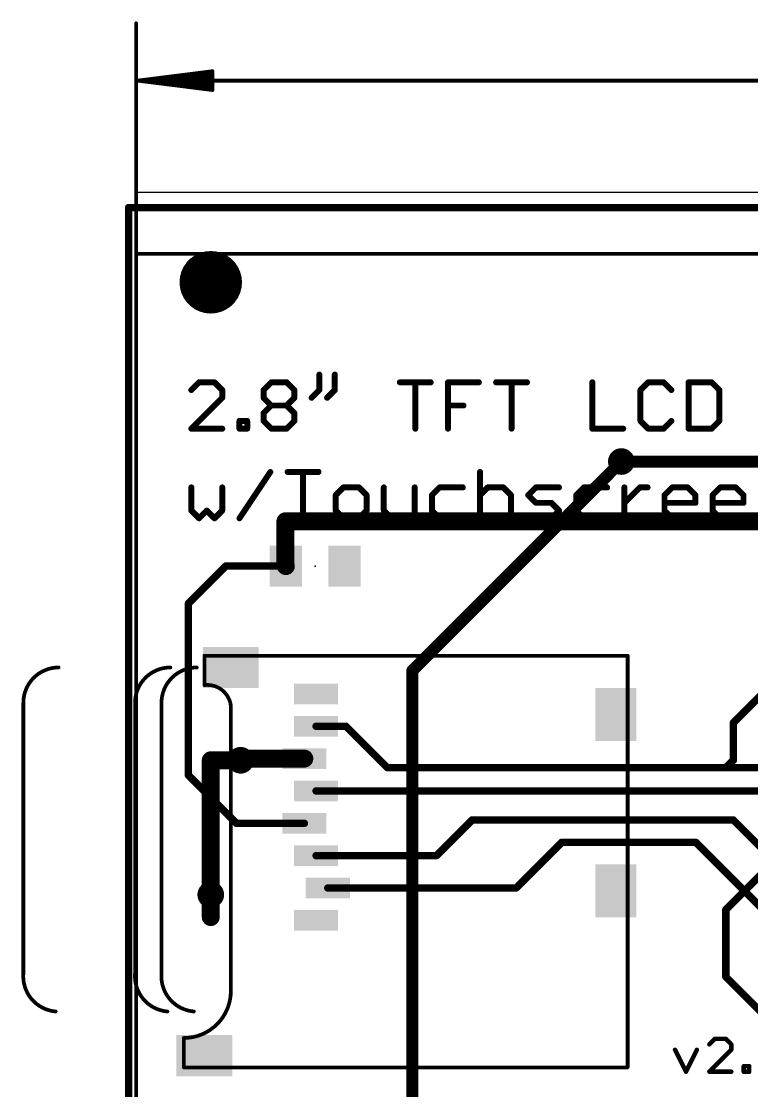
# Model space of a CAD drawing. Extents: x -3.9 to 70.5, y 0 to 60.5.
# Drawn here: x -3.9 to 20.94, y 23.82 to 60.18 of the extents above; entities that cross this region are included whole.
import ezdxf

# ---------------------------------------------------------------- set-up
doc = ezdxf.new("R2010")
doc.units = 0
for name, color, linetype in [('1', 12, 'CONTINUOUS'), ('16', 132, 'CONTINUOUS'), ('18', 110, 'CONTINUOUS'), ('20', 53, 'CONTINUOUS'), ('21', 40, 'CONTINUOUS'), ('22', 6, 'CONTINUOUS'), ('23', 53, 'CONTINUOUS'), ('24', 53, 'CONTINUOUS'), ('41', 12, 'CONTINUOUS'), ('47', 253, 'CONTINUOUS')]:
    doc.layers.add(name, color=color, linetype=linetype)

# ---------------------------------------------------------------- blocks, each defined once
blk = doc.blocks.new('RECT')
blk.add_solid([(-0.5, -0.5), (0.5, -0.5), (-0.5, 0.5), (0.5, 0.5)])
blk = doc.blocks.new('PIE')
at = {"const_width": 0.5}
blk.add_lwpolyline([(0, -0.25, 1), (0, 0.25, 1), (0, -0.25)], format="xyb", dxfattribs=at)
blk = doc.blocks.new('ROUNDV')
at = {"const_width": 0.5}
blk.add_lwpolyline([(0, -0.25, 1), (0, 0.25, 1), (0, -0.25)], format="xyb", dxfattribs=at)

msp = doc.modelspace()

# ---------------------------------------------------------------- linework, layer by layer
at = {"layer": '1'}
for points, const_width in [([(-0.254, 0.508), (-0.254, 53.848)], 0.254), ([(-0.254, 53.848), (70.358, 53.848)], 0.254), ([(16.51, 45.212), (31.512, 45.212)], 0.4064), ([(25.974, 43.18), (5.08, 43.18)], 0.6096), ([(5.08, 43.18), (5.08, 41.672)], 0.6096), ([(5.08, 41.672), (5.096, 41.656)], 0.6096), ([(1.778, 40.386), (3.048, 41.656)], 0.254), ([(3.048, 41.656), (5.096, 41.656)], 0.254), ([(1.778, 34.544), (1.778, 40.386)], 0.254), ([(23.114, 39.116), (20.32, 36.322)], 0.254), ([(20.32, 36.322), (20.32, 35.052)], 0.254), ([(7.14, 36.208), (6.124, 36.208)], 0.254), ([(8.55, 34.798), (7.14, 36.208)], 0.254), ([(5.724, 35.108), (3.556, 35.108)], 0.6096), ([(3.556, 35.108), (3.556, 35.052)], 0.6096), ([(8.55, 34.798), (20.066, 34.798)], 0.254), ([(20.32, 35.052), (20.066, 34.798)], 0.254), ([(20.066, 34.798), (26.416, 34.798)], 0.254), ([(3.414, 32.908), (1.778, 34.544)], 0.254), ([(6.124, 34.008), (24.158, 34.008)], 0.254), ([(10.218, 31.808), (11.43, 33.02)], 0.254), ([(11.43, 33.02), (20.32, 33.02)], 0.254), ([(20.32, 33.02), (23.114, 30.226)], 0.254), ([(5.724, 32.908), (3.414, 32.908)], 0.254), ([(12.928, 30.708), (14.478, 32.258)], 0.254), ([(14.478, 32.258), (19.05, 32.258)], 0.254), ([(19.05, 32.258), (22.098, 29.21)], 0.254), ([(10.218, 31.808), (6.124, 31.808)], 0.254), ([(2.54, 30.48), (2.54, 29.718)], 0.6096), ([(6.524, 30.708), (12.928, 30.708)], 0.254)]:
    msp.add_lwpolyline(points, dxfattribs=dict(at, const_width=const_width))
for points, const_width in [([(-0.1905, 53.848, 1), (-0.3175, 53.848)], 0.127), ([(-0.254, 53.9115, 1), (-0.254, 53.7845)], 0.127), ([(16.51, 45.3136, 1), (16.51, 45.1104)], 0.2032), ([(5.08, 43.3324, 1), (5.08, 43.0276)], 0.3048), ([(5.2324, 43.18, 1), (4.9276, 43.18)], 0.3048), ([(5.1878, 41.7798, 1), (4.9722, 41.5642)], 0.3048), ([(4.9276, 41.672, 1), (5.2324, 41.672)], 0.3048), ([(4.9882, 41.5482, 1), (5.2038, 41.7638)], 0.3048), ([(3.048, 41.7195, 1), (3.048, 41.5925)], 0.127), ([(3.0929, 41.6111, 1), (3.0031, 41.7009)], 0.127), ([(5.096, 41.5925, 1), (5.096, 41.7195)], 0.127), ([(1.8415, 40.386, 1), (1.7145, 40.386)], 0.127), ([(1.7331, 40.4309, 1), (1.8229, 40.3411)], 0.127), ([(20.3835, 36.322, 1), (20.2565, 36.322)], 0.127), ([(20.2751, 36.3669, 1), (20.3649, 36.2771)], 0.127), ([(6.124, 36.2715, 1), (6.124, 36.1445)], 0.127), ([(7.1849, 36.2529, 1), (7.0951, 36.1631)], 0.127), ([(7.14, 36.1445, 1), (7.14, 36.2715)], 0.127), ([(3.556, 35.2604, 1), (3.556, 34.9556)], 0.3048), ([(3.7084, 35.108, 1), (3.4036, 35.108)], 0.3048), ([(5.724, 34.9556, 1), (5.724, 35.2604)], 0.3048), ([(3.4036, 35.052, 1), (3.7084, 35.052)], 0.3048), ([(8.55, 34.8615, 1), (8.55, 34.7345)], 0.127), ([(20.066, 34.8615, 1), (20.066, 34.7345)], 0.127), ([(20.066, 34.7345, 1), (20.066, 34.8615)], 0.127), ([(20.2565, 35.052, 1), (20.3835, 35.052)], 0.127), ([(20.3649, 35.0071, 1), (20.2751, 35.0969)], 0.127), ([(1.8229, 34.5889, 1), (1.7331, 34.4991)], 0.127), ([(1.7145, 34.544, 1), (1.8415, 34.544)], 0.127), ([(8.5051, 34.7531, 1), (8.5949, 34.8429)], 0.127), ([(20.0211, 34.8429, 1), (20.1109, 34.7531)], 0.127), ([(6.124, 34.0715, 1), (6.124, 33.9445)], 0.127), ([(11.43, 33.0835, 1), (11.43, 32.9565)], 0.127), ([(11.4749, 32.9751, 1), (11.3851, 33.0649)], 0.127), ([(20.3649, 33.0649, 1), (20.2751, 32.9751)], 0.127), ([(20.32, 32.9565, 1), (20.32, 33.0835)], 0.127), ([(3.414, 32.9715, 1), (3.414, 32.8445)], 0.127), ([(3.3691, 32.8631, 1), (3.4589, 32.9529)], 0.127), ([(5.724, 32.8445, 1), (5.724, 32.9715)], 0.127), ([(14.478, 32.3215, 1), (14.478, 32.1945)], 0.127), ([(14.5229, 32.2131, 1), (14.4331, 32.3029)], 0.127), ([(19.0949, 32.3029, 1), (19.0051, 32.2131)], 0.127), ([(19.05, 32.1945, 1), (19.05, 32.3215)], 0.127), ([(6.124, 31.8715, 1), (6.124, 31.7445)], 0.127), ([(10.1731, 31.8529, 1), (10.2629, 31.7631)], 0.127), ([(10.218, 31.7445, 1), (10.218, 31.8715)], 0.127), ([(2.6924, 30.48, 1), (2.3876, 30.48)], 0.3048), ([(6.524, 30.7715, 1), (6.524, 30.6445)], 0.127), ([(12.8831, 30.7529, 1), (12.9729, 30.6631)], 0.127), ([(12.928, 30.6445, 1), (12.928, 30.7715)], 0.127), ([(2.3876, 29.718, 1), (2.6924, 29.718)], 0.3048)]:
    msp.add_lwpolyline(points, format="xyb", dxfattribs=dict(at, const_width=const_width))
at = {"layer": '16'}
for points, const_width in [([(9.398, 38.1), (16.51, 45.212)], 0.4064), ([(9.398, 7.62), (9.398, 38.1)], 0.4064), ([(3.556, 35.052), (2.54, 35.052)], 0.6096), ([(2.54, 35.052), (2.54, 30.48)], 0.6096), ([(22.606, 32.512), (20.066, 29.972)], 0.254), ([(20.066, 29.972), (20.066, 27.686)], 0.254), ([(20.066, 27.686), (23.622, 24.13)], 0.254)]:
    msp.add_lwpolyline(points, dxfattribs=dict(at, const_width=const_width))
for points, const_width in [([(16.5818, 45.1402, 1), (16.4382, 45.2838)], 0.2032), ([(9.4996, 38.1, 1), (9.2964, 38.1)], 0.2032), ([(9.3262, 38.1718, 1), (9.4698, 38.0282)], 0.2032), ([(2.54, 35.2044, 1), (2.54, 34.8996)], 0.3048), ([(2.6924, 35.052, 1), (2.3876, 35.052)], 0.3048), ([(3.556, 34.8996, 1), (3.556, 35.2044)], 0.3048), ([(2.3876, 30.48, 1), (2.6924, 30.48)], 0.3048), ([(20.1295, 29.972, 1), (20.0025, 29.972)], 0.127), ([(20.0211, 30.0169, 1), (20.1109, 29.9271)], 0.127), ([(20.1109, 27.7309, 1), (20.0211, 27.6411)], 0.127), ([(20.0025, 27.686, 1), (20.1295, 27.686)], 0.127)]:
    msp.add_lwpolyline(points, format="xyb", dxfattribs=dict(at, const_width=const_width))
at = {"layer": '20'}
for p, q in [((0, 54.356), (0, 0)), ((70.358, 54.356), (0, 54.356))]:
    msp.add_line(p, q, dxfattribs=at)
at = {"layer": '21'}
for points, const_width in [([(2.1423, 47.9057), (1.8796, 47.6431)], 0.2032), ([(2.6677, 47.9057), (2.1423, 47.9057)], 0.2032), ([(2.9304, 47.6431), (2.6677, 47.9057)], 0.2032), ([(4.3353, 47.6431), (4.598, 47.9057)], 0.2032), ([(4.598, 47.9057), (5.1234, 47.9057)], 0.2032), ([(5.1234, 47.9057), (5.3861, 47.6431)], 0.2032), ([(6.2352, 48.1684), (6.2352, 47.6431)], 0.2032), ([(6.7606, 48.1684), (6.7606, 47.6431)], 0.2032), ([(8.9739, 47.9057), (10.0247, 47.9057)], 0.2032), ([(9.4993, 46.3296), (9.4993, 47.9057)], 0.2032), ([(10.6111, 46.3296), (10.6111, 47.9057)], 0.2032), ([(10.6111, 47.9057), (11.6619, 47.9057)], 0.2032), ([(12.2483, 47.9057), (13.299, 47.9057)], 0.2032), ([(12.7736, 46.3296), (12.7736, 47.9057)], 0.2032), ([(15.5226, 47.9057), (15.5226, 46.3296)], 0.2032), ([(17.4224, 47.9057), (17.1597, 47.6431)], 0.2032), ([(17.9478, 47.9057), (17.4224, 47.9057)], 0.2032), ([(18.2105, 47.6431), (17.9478, 47.9057)], 0.2032), ([(18.7969, 47.9057), (18.7969, 46.3296)], 0.2032), ([(19.585, 47.9057), (18.7969, 47.9057)], 0.2032), ([(19.8476, 47.6431), (19.585, 47.9057)], 0.2032), ([(2.9304, 47.3804), (2.9304, 47.6431)], 0.2032), ([(4.3353, 47.3804), (4.3353, 47.6431)], 0.2032), ([(5.3861, 47.6431), (5.3861, 47.3804)], 0.2032), ([(6.2352, 47.6431), (5.9725, 47.3804)], 0.2032), ([(6.7606, 47.6431), (6.4979, 47.3804)], 0.2032), ([(17.1597, 47.6431), (17.1597, 46.5923)], 0.2032), ([(19.8476, 46.5923), (19.8476, 47.6431)], 0.2032), ([(1.8796, 46.3296), (2.9304, 47.3804)], 0.2032), ([(4.598, 47.1177), (4.3353, 47.3804)], 0.2032), ([(5.3861, 47.3804), (5.1234, 47.1177)], 0.2032), ([(4.3353, 46.855), (4.598, 47.1177)], 0.2032), ([(4.3353, 46.5923), (4.3353, 46.855)], 0.2032), ([(4.598, 47.1177), (5.1234, 47.1177)], 0.2032), ([(5.1234, 47.1177), (5.3861, 46.855)], 0.2032), ([(5.3861, 46.855), (5.3861, 46.5923)], 0.2032), ([(10.6111, 47.1177), (11.1365, 47.1177)], 0.2032), ([(3.5168, 46.3296), (3.5168, 46.5923)], 0.2032), ([(3.5168, 46.5923), (3.7794, 46.5923)], 0.2032), ([(3.7794, 46.5923), (3.7794, 46.3296)], 0.2032), ([(4.598, 46.3296), (4.3353, 46.5923)], 0.2032), ([(5.3861, 46.5923), (5.1234, 46.3296)], 0.2032), ([(17.1597, 46.5923), (17.4224, 46.3296)], 0.2032), ([(17.9478, 46.3296), (18.2105, 46.5923)], 0.2032), ([(19.585, 46.3296), (19.8476, 46.5923)], 0.2032), ([(2.9304, 46.3296), (1.8796, 46.3296)], 0.2032), ([(3.7794, 46.3296), (3.5168, 46.3296)], 0.2032), ([(5.1234, 46.3296), (4.598, 46.3296)], 0.2032), ([(15.5226, 46.3296), (16.5733, 46.3296)], 0.2032), ([(17.4224, 46.3296), (17.9478, 46.3296)], 0.2032), ([(18.7969, 46.3296), (19.585, 46.3296)], 0.2032), ([(3.5168, 43.2816), (4.5675, 44.8577)], 0.2032), ([(5.1539, 44.8577), (6.2047, 44.8577)], 0.2032), ([(5.6793, 43.2816), (5.6793, 44.8577)], 0.2032), ([(11.7025, 44.8577), (11.7025, 43.2816)], 0.2032), ([(1.8796, 44.3324), (1.8796, 43.5443)], 0.2032), ([(2.9304, 43.5443), (2.9304, 44.3324)], 0.2032), ([(7.0538, 44.3324), (6.7911, 44.0697)], 0.2032), ([(7.5791, 44.3324), (7.0538, 44.3324)], 0.2032), ([(7.8418, 44.0697), (7.5791, 44.3324)], 0.2032), ([(8.4282, 44.3324), (8.4282, 43.5443)], 0.2032), ([(9.479, 43.2816), (9.479, 44.3324)], 0.2032), ([(10.3281, 44.3324), (10.0654, 44.0697)], 0.2032), ([(11.1161, 44.3324), (10.3281, 44.3324)], 0.2032), ([(11.7025, 44.0697), (11.9652, 44.3324)], 0.2032), ([(11.9652, 44.3324), (12.4906, 44.3324)], 0.2032), ([(12.4906, 44.3324), (12.7533, 44.0697)], 0.2032), ([(13.3397, 44.0697), (13.6024, 44.3324)], 0.2032), ([(13.6024, 44.3324), (14.3905, 44.3324)], 0.2032), ([(15.2395, 44.3324), (14.9769, 44.0697)], 0.2032), ([(16.0276, 44.3324), (15.2395, 44.3324)], 0.2032), ([(16.614, 43.2816), (16.614, 44.3324)], 0.2032), ([(16.614, 43.807), (17.1394, 44.3324)], 0.2032), ([(17.1394, 44.3324), (17.4021, 44.3324)], 0.2032), ([(17.9783, 44.0697), (18.241, 44.3324)], 0.2032), ([(18.241, 44.3324), (18.7664, 44.3324)], 0.2032), ([(18.7664, 44.3324), (19.0291, 44.0697)], 0.2032), ([(19.6155, 44.0697), (19.8782, 44.3324)], 0.2032), ([(19.8782, 44.3324), (20.4035, 44.3324)], 0.2032), ([(20.4035, 44.3324), (20.6662, 44.0697)], 0.2032), ([(6.7911, 44.0697), (6.7911, 43.5443)], 0.2032), ([(7.8418, 43.5443), (7.8418, 44.0697)], 0.2032), ([(10.0654, 44.0697), (10.0654, 43.5443)], 0.2032), ([(12.7533, 44.0697), (12.7533, 43.2816)], 0.2032), ([(13.6024, 43.807), (13.3397, 44.0697)], 0.2032), ([(14.9769, 44.0697), (14.9769, 43.5443)], 0.2032), ([(17.9783, 43.5443), (17.9783, 44.0697)], 0.2032), ([(19.0291, 44.0697), (19.0291, 43.807)], 0.2032), ([(19.6155, 43.5443), (19.6155, 44.0697)], 0.2032), ([(20.6662, 44.0697), (20.6662, 43.807)], 0.2032), ([(1.8796, 43.5443), (2.1423, 43.2816)], 0.2032), ([(2.1423, 43.2816), (2.405, 43.5443)], 0.2032), ([(2.405, 43.5443), (2.6677, 43.2816)], 0.2032), ([(2.6677, 43.2816), (2.9304, 43.5443)], 0.2032), ([(6.7911, 43.5443), (7.0538, 43.2816)], 0.2032), ([(7.5791, 43.2816), (7.8418, 43.5443)], 0.2032), ([(8.4282, 43.5443), (8.6909, 43.2816)], 0.2032), ([(10.0654, 43.5443), (10.3281, 43.2816)], 0.2032), ([(14.1278, 43.807), (13.6024, 43.807)], 0.2032), ([(14.3905, 43.5443), (14.1278, 43.807)], 0.2032), ([(14.1278, 43.2816), (14.3905, 43.5443)], 0.2032), ([(14.9769, 43.5443), (15.2395, 43.2816)], 0.2032), ([(19.0291, 43.807), (17.9783, 43.807)], 0.2032), ([(18.241, 43.2816), (17.9783, 43.5443)], 0.2032), ([(20.6662, 43.807), (19.6155, 43.807)], 0.2032), ([(19.8782, 43.2816), (19.6155, 43.5443)], 0.2032), ([(7.0538, 43.2816), (7.5791, 43.2816)], 0.2032), ([(8.6909, 43.2816), (9.479, 43.2816)], 0.2032), ([(10.3281, 43.2816), (11.1161, 43.2816)], 0.2032), ([(13.3397, 43.2816), (14.1278, 43.2816)], 0.2032), ([(15.2395, 43.2816), (16.0276, 43.2816)], 0.2032), ([(18.7664, 43.2816), (18.241, 43.2816)], 0.2032), ([(20.4035, 43.2816), (19.8782, 43.2816)], 0.2032), ([(16.724, 38.608), (2.324, 38.608)], 0.127), ([(2.324, 38.608), (2.324, 37.608)], 0.127), ([(16.724, 24.608), (16.724, 38.608)], 0.127), ([(-3.836, 37.008), (-3.836, 27.808)], 0.127), ([(-0.036, 37.008), (-0.036, 27.808)], 0.127), ([(0.864, 37.008), (0.864, 27.808)], 0.127), ([(3.224, 36.908), (3.224, 27.208)], 0.127), ([(1.624, 25.608), (1.624, 24.608)], 0.127), ([(19.6911, 25.5788), (19.5047, 25.3923)], 0.1524), ([(20.064, 25.5788), (19.6911, 25.5788)], 0.1524), ([(20.2504, 25.3923), (20.064, 25.5788)], 0.1524), ([(20.2504, 25.2059), (20.2504, 25.3923)], 0.1524), ([(18.3353, 25.2059), (18.7082, 24.4602)], 0.1524), ([(18.7082, 24.4602), (19.081, 25.2059)], 0.1524), ([(19.5047, 24.4602), (20.2504, 25.2059)], 0.1524), ([(1.624, 24.608), (16.724, 24.608)], 0.127), ([(20.2504, 24.4602), (19.5047, 24.4602)], 0.1524), ([(20.6741, 24.4602), (20.6741, 24.6466)], 0.1524), ([(20.6741, 24.6466), (20.8605, 24.6466)], 0.1524), ([(20.8605, 24.4602), (20.6741, 24.4602)], 0.1524), ([(20.8605, 24.6466), (20.8605, 24.4602)], 0.1524)]:
    msp.add_lwpolyline(points, dxfattribs=dict(at, const_width=const_width))
for points, const_width in [([(2.1423, 47.9565, 1), (2.1423, 47.8549)], 0.1016), ([(2.1782, 47.8698, 1), (2.1064, 47.9417)], 0.1016), ([(2.7036, 47.9417, 1), (2.6318, 47.8698)], 0.1016), ([(2.6677, 47.8549, 1), (2.6677, 47.9565)], 0.1016), ([(4.598, 47.9565, 1), (4.598, 47.8549)], 0.1016), ([(4.6339, 47.8698, 1), (4.5621, 47.9417)], 0.1016), ([(5.1593, 47.9417, 1), (5.0875, 47.8698)], 0.1016), ([(5.1234, 47.8549, 1), (5.1234, 47.9565)], 0.1016), ([(6.286, 48.1684, 1), (6.1844, 48.1684)], 0.1016), ([(6.8114, 48.1684, 1), (6.7098, 48.1684)], 0.1016), ([(8.9739, 47.9565, 1), (8.9739, 47.8549)], 0.1016), ([(9.5501, 47.9057, 1), (9.4485, 47.9057)], 0.1016), ([(10.0247, 47.8549, 1), (10.0247, 47.9565)], 0.1016), ([(10.6619, 47.9057, 1), (10.5603, 47.9057)], 0.1016), ([(10.6111, 47.9565, 1), (10.6111, 47.8549)], 0.1016), ([(11.6619, 47.8549, 1), (11.6619, 47.9565)], 0.1016), ([(12.2483, 47.9565, 1), (12.2483, 47.8549)], 0.1016), ([(12.8244, 47.9057, 1), (12.7228, 47.9057)], 0.1016), ([(13.299, 47.8549, 1), (13.299, 47.9565)], 0.1016), ([(15.5734, 47.9057, 1), (15.4718, 47.9057)], 0.1016), ([(17.4224, 47.9565, 1), (17.4224, 47.8549)], 0.1016), ([(17.4583, 47.8698, 1), (17.3865, 47.9417)], 0.1016), ([(17.9837, 47.9417, 1), (17.9119, 47.8698)], 0.1016), ([(17.9478, 47.8549, 1), (17.9478, 47.9565)], 0.1016), ([(18.8477, 47.9057, 1), (18.7461, 47.9057)], 0.1016), ([(18.7969, 47.9565, 1), (18.7969, 47.8549)], 0.1016), ([(19.6209, 47.9417, 1), (19.549, 47.8698)], 0.1016), ([(19.585, 47.8549, 1), (19.585, 47.9565)], 0.1016), ([(1.8437, 47.679, 1), (1.9155, 47.6071)], 0.1016), ([(2.9812, 47.6431, 1), (2.8796, 47.6431)], 0.1016), ([(2.8944, 47.6071, 1), (2.9663, 47.679)], 0.1016), ([(4.3861, 47.6431, 1), (4.2845, 47.6431)], 0.1016), ([(4.2994, 47.679, 1), (4.3713, 47.6071)], 0.1016), ([(5.4369, 47.6431, 1), (5.3353, 47.6431)], 0.1016), ([(5.3502, 47.6071, 1), (5.422, 47.679)], 0.1016), ([(6.1844, 47.6431, 1), (6.286, 47.6431)], 0.1016), ([(6.2711, 47.6071, 1), (6.1993, 47.679)], 0.1016), ([(6.7098, 47.6431, 1), (6.8114, 47.6431)], 0.1016), ([(6.7965, 47.6071, 1), (6.7246, 47.679)], 0.1016), ([(17.2105, 47.6431, 1), (17.1089, 47.6431)], 0.1016), ([(17.1238, 47.679, 1), (17.1956, 47.6071)], 0.1016), ([(18.1746, 47.6071, 1), (18.2464, 47.679)], 0.1016), ([(19.8984, 47.6431, 1), (19.7968, 47.6431)], 0.1016), ([(19.8117, 47.6071, 1), (19.8836, 47.679)], 0.1016), ([(2.8796, 47.3804, 1), (2.9812, 47.3804)], 0.1016), ([(2.9663, 47.3444, 1), (2.8944, 47.4163)], 0.1016), ([(4.3713, 47.4163, 1), (4.2994, 47.3444)], 0.1016), ([(4.2845, 47.3804, 1), (4.3861, 47.3804)], 0.1016), ([(5.3353, 47.3804, 1), (5.4369, 47.3804)], 0.1016), ([(5.422, 47.3444, 1), (5.3502, 47.4163)], 0.1016), ([(5.9366, 47.4163, 1), (6.0084, 47.3444)], 0.1016), ([(6.462, 47.4163, 1), (6.5338, 47.3444)], 0.1016), ([(4.3861, 46.855, 1), (4.2845, 46.855)], 0.1016), ([(4.2994, 46.8909, 1), (4.3713, 46.8191)], 0.1016), ([(4.598, 47.1685, 1), (4.598, 47.0669)], 0.1016), ([(4.6339, 47.0818, 1), (4.5621, 47.1536)], 0.1016), ([(4.5621, 47.0818, 1), (4.6339, 47.1536)], 0.1016), ([(5.1593, 47.1536, 1), (5.0875, 47.0818)], 0.1016), ([(5.0875, 47.1536, 1), (5.1593, 47.0818)], 0.1016), ([(5.1234, 47.0669, 1), (5.1234, 47.1685)], 0.1016), ([(5.4369, 46.855, 1), (5.3353, 46.855)], 0.1016), ([(5.3502, 46.8191, 1), (5.422, 46.8909)], 0.1016), ([(10.6111, 47.1685, 1), (10.6111, 47.0669)], 0.1016), ([(11.1365, 47.0669, 1), (11.1365, 47.1685)], 0.1016), ([(3.5676, 46.5923, 1), (3.466, 46.5923)], 0.1016), ([(3.5168, 46.6431, 1), (3.5168, 46.5415)], 0.1016), ([(3.8302, 46.5923, 1), (3.7286, 46.5923)], 0.1016), ([(3.7794, 46.5415, 1), (3.7794, 46.6431)], 0.1016), ([(4.3713, 46.6282, 1), (4.2994, 46.5564)], 0.1016), ([(4.2845, 46.5923, 1), (4.3861, 46.5923)], 0.1016), ([(5.3353, 46.5923, 1), (5.4369, 46.5923)], 0.1016), ([(5.422, 46.5564, 1), (5.3502, 46.6282)], 0.1016), ([(17.1956, 46.6282, 1), (17.1238, 46.5564)], 0.1016), ([(17.1089, 46.5923, 1), (17.2105, 46.5923)], 0.1016), ([(18.2464, 46.5564, 1), (18.1746, 46.6282)], 0.1016), ([(19.7968, 46.5923, 1), (19.8984, 46.5923)], 0.1016), ([(19.8836, 46.5564, 1), (19.8117, 46.6282)], 0.1016), ([(1.8796, 46.3804, 1), (1.8796, 46.2788)], 0.1016), ([(1.8437, 46.3655, 1), (1.9155, 46.2937)], 0.1016), ([(2.9304, 46.2788, 1), (2.9304, 46.3804)], 0.1016), ([(3.5168, 46.3804, 1), (3.5168, 46.2788)], 0.1016), ([(3.466, 46.3296, 1), (3.5676, 46.3296)], 0.1016), ([(3.7286, 46.3296, 1), (3.8302, 46.3296)], 0.1016), ([(3.7794, 46.2788, 1), (3.7794, 46.3804)], 0.1016), ([(4.598, 46.3804, 1), (4.598, 46.2788)], 0.1016), ([(4.5621, 46.2937, 1), (4.6339, 46.3655)], 0.1016), ([(5.0875, 46.3655, 1), (5.1593, 46.2937)], 0.1016), ([(5.1234, 46.2788, 1), (5.1234, 46.3804)], 0.1016), ([(9.4485, 46.3296, 1), (9.5501, 46.3296)], 0.1016), ([(10.5603, 46.3296, 1), (10.6619, 46.3296)], 0.1016), ([(12.7228, 46.3296, 1), (12.8244, 46.3296)], 0.1016), ([(15.5226, 46.3804, 1), (15.5226, 46.2788)], 0.1016), ([(15.4718, 46.3296, 1), (15.5734, 46.3296)], 0.1016), ([(16.5733, 46.2788, 1), (16.5733, 46.3804)], 0.1016), ([(17.4224, 46.3804, 1), (17.4224, 46.2788)], 0.1016), ([(17.3865, 46.2937, 1), (17.4583, 46.3655)], 0.1016), ([(17.9119, 46.3655, 1), (17.9837, 46.2937)], 0.1016), ([(17.9478, 46.2788, 1), (17.9478, 46.3804)], 0.1016), ([(18.7969, 46.3804, 1), (18.7969, 46.2788)], 0.1016), ([(18.7461, 46.3296, 1), (18.8477, 46.3296)], 0.1016), ([(19.549, 46.3655, 1), (19.6209, 46.2937)], 0.1016), ([(19.585, 46.2788, 1), (19.585, 46.3804)], 0.1016), ([(4.6098, 44.8296, 1), (4.5253, 44.8859)], 0.1016), ([(5.1539, 44.9085, 1), (5.1539, 44.8069)], 0.1016), ([(5.7301, 44.8577, 1), (5.6285, 44.8577)], 0.1016), ([(6.2047, 44.8069, 1), (6.2047, 44.9085)], 0.1016), ([(11.7533, 44.8577, 1), (11.6517, 44.8577)], 0.1016), ([(1.9304, 44.3324, 1), (1.8288, 44.3324)], 0.1016), ([(2.9812, 44.3324, 1), (2.8796, 44.3324)], 0.1016), ([(7.0538, 44.3832, 1), (7.0538, 44.2816)], 0.1016), ([(7.0897, 44.2964, 1), (7.0178, 44.3683)], 0.1016), ([(7.6151, 44.3683, 1), (7.5432, 44.2964)], 0.1016), ([(7.5791, 44.2816, 1), (7.5791, 44.3832)], 0.1016), ([(8.479, 44.3324, 1), (8.3774, 44.3324)], 0.1016), ([(9.5298, 44.3324, 1), (9.4282, 44.3324)], 0.1016), ([(10.3281, 44.3832, 1), (10.3281, 44.2816)], 0.1016), ([(10.364, 44.2964, 1), (10.2922, 44.3683)], 0.1016), ([(11.1161, 44.2816, 1), (11.1161, 44.3832)], 0.1016), ([(11.9652, 44.3832, 1), (11.9652, 44.2816)], 0.1016), ([(12.0011, 44.2964, 1), (11.9293, 44.3683)], 0.1016), ([(12.5265, 44.3683, 1), (12.4547, 44.2964)], 0.1016), ([(12.4906, 44.2816, 1), (12.4906, 44.3832)], 0.1016), ([(13.6024, 44.3832, 1), (13.6024, 44.2816)], 0.1016), ([(13.6383, 44.2964, 1), (13.5665, 44.3683)], 0.1016), ([(14.3905, 44.2816, 1), (14.3905, 44.3832)], 0.1016), ([(15.2395, 44.3832, 1), (15.2395, 44.2816)], 0.1016), ([(15.2755, 44.2964, 1), (15.2036, 44.3683)], 0.1016), ([(16.0276, 44.2816, 1), (16.0276, 44.3832)], 0.1016), ([(16.6648, 44.3324, 1), (16.5632, 44.3324)], 0.1016), ([(17.1394, 44.3832, 1), (17.1394, 44.2816)], 0.1016), ([(17.1753, 44.2964, 1), (17.1035, 44.3683)], 0.1016), ([(17.4021, 44.2816, 1), (17.4021, 44.3832)], 0.1016), ([(18.241, 44.3832, 1), (18.241, 44.2816)], 0.1016), ([(18.2769, 44.2964, 1), (18.2051, 44.3683)], 0.1016), ([(18.8023, 44.3683, 1), (18.7305, 44.2964)], 0.1016), ([(18.7664, 44.2816, 1), (18.7664, 44.3832)], 0.1016), ([(19.8782, 44.3832, 1), (19.8782, 44.2816)], 0.1016), ([(19.9141, 44.2964, 1), (19.8422, 44.3683)], 0.1016), ([(20.4395, 44.3683, 1), (20.3676, 44.2964)], 0.1016), ([(20.4035, 44.2816, 1), (20.4035, 44.3832)], 0.1016), ([(6.7551, 44.1056, 1), (6.827, 44.0338)], 0.1016), ([(6.8419, 44.0697, 1), (6.7403, 44.0697)], 0.1016), ([(7.8926, 44.0697, 1), (7.791, 44.0697)], 0.1016), ([(7.8059, 44.0338, 1), (7.8778, 44.1056)], 0.1016), ([(10.1162, 44.0697, 1), (10.0146, 44.0697)], 0.1016), ([(10.0295, 44.1056, 1), (10.1013, 44.0338)], 0.1016), ([(11.6666, 44.1056, 1), (11.7385, 44.0338)], 0.1016), ([(12.8041, 44.0697, 1), (12.7025, 44.0697)], 0.1016), ([(12.7174, 44.0338, 1), (12.7892, 44.1056)], 0.1016), ([(13.3756, 44.1056, 1), (13.3038, 44.0338)], 0.1016), ([(13.3038, 44.1056, 1), (13.3756, 44.0338)], 0.1016), ([(14.9409, 44.1056, 1), (15.0128, 44.0338)], 0.1016), ([(15.0277, 44.0697, 1), (14.9261, 44.0697)], 0.1016), ([(18.0291, 44.0697, 1), (17.9275, 44.0697)], 0.1016), ([(17.9424, 44.1056, 1), (18.0142, 44.0338)], 0.1016), ([(19.0799, 44.0697, 1), (18.9783, 44.0697)], 0.1016), ([(18.9931, 44.0338, 1), (19.065, 44.1056)], 0.1016), ([(19.5795, 44.1056, 1), (19.6514, 44.0338)], 0.1016), ([(19.6663, 44.0697, 1), (19.5647, 44.0697)], 0.1016), ([(20.717, 44.0697, 1), (20.6154, 44.0697)], 0.1016), ([(20.6303, 44.0338, 1), (20.7021, 44.1056)], 0.1016), ([(1.9155, 43.5802, 1), (1.8437, 43.5084)], 0.1016), ([(2.4409, 43.5802, 1), (2.3691, 43.5084)], 0.1016), ([(2.4409, 43.5084, 1), (2.3691, 43.5802)], 0.1016), ([(2.9663, 43.5084, 1), (2.8944, 43.5802)], 0.1016), ([(6.827, 43.5802, 1), (6.7551, 43.5084)], 0.1016), ([(7.8778, 43.5084, 1), (7.8059, 43.5802)], 0.1016), ([(8.4641, 43.5802, 1), (8.3923, 43.5084)], 0.1016), ([(10.1013, 43.5802, 1), (10.0295, 43.5084)], 0.1016), ([(13.6024, 43.8578, 1), (13.6024, 43.7562)], 0.1016), ([(13.5665, 43.7711, 1), (13.6383, 43.8429)], 0.1016), ([(14.1637, 43.8429, 1), (14.0918, 43.7711)], 0.1016), ([(14.1278, 43.7562, 1), (14.1278, 43.8578)], 0.1016), ([(14.4264, 43.5084, 1), (14.3545, 43.5802)], 0.1016), ([(15.0128, 43.5802, 1), (14.9409, 43.5084)], 0.1016), ([(16.5781, 43.8429, 1), (16.6499, 43.7711)], 0.1016), ([(17.9783, 43.8578, 1), (17.9783, 43.7562)], 0.1016), ([(18.0142, 43.5802, 1), (17.9424, 43.5084)], 0.1016), ([(18.9783, 43.807, 1), (19.0799, 43.807)], 0.1016), ([(19.0291, 43.7562, 1), (19.0291, 43.8578)], 0.1016), ([(19.6514, 43.5802, 1), (19.5795, 43.5084)], 0.1016), ([(19.6155, 43.8578, 1), (19.6155, 43.7562)], 0.1016), ([(20.6154, 43.807, 1), (20.717, 43.807)], 0.1016), ([(20.6662, 43.7562, 1), (20.6662, 43.8578)], 0.1016), ([(1.8288, 43.5443, 1), (1.9304, 43.5443)], 0.1016), ([(2.1064, 43.3175, 1), (2.1782, 43.2457)], 0.1016), ([(2.1064, 43.2457, 1), (2.1782, 43.3175)], 0.1016), ([(2.6318, 43.3175, 1), (2.7036, 43.2457)], 0.1016), ([(2.6318, 43.2457, 1), (2.7036, 43.3175)], 0.1016), ([(2.8796, 43.5443, 1), (2.9812, 43.5443)], 0.1016), ([(3.4745, 43.3098, 1), (3.559, 43.2534)], 0.1016), ([(5.6285, 43.2816, 1), (5.7301, 43.2816)], 0.1016), ([(6.7403, 43.5443, 1), (6.8419, 43.5443)], 0.1016), ([(7.0538, 43.3324, 1), (7.0538, 43.2308)], 0.1016), ([(7.0178, 43.2457, 1), (7.0897, 43.3175)], 0.1016), ([(7.5432, 43.3175, 1), (7.6151, 43.2457)], 0.1016), ([(7.5791, 43.2308, 1), (7.5791, 43.3324)], 0.1016), ([(7.791, 43.5443, 1), (7.8926, 43.5443)], 0.1016), ([(8.3774, 43.5443, 1), (8.479, 43.5443)], 0.1016), ([(8.6909, 43.3324, 1), (8.6909, 43.2308)], 0.1016), ([(8.655, 43.2457, 1), (8.7268, 43.3175)], 0.1016), ([(9.4282, 43.2816, 1), (9.5298, 43.2816)], 0.1016), ([(9.479, 43.2308, 1), (9.479, 43.3324)], 0.1016), ([(10.0146, 43.5443, 1), (10.1162, 43.5443)], 0.1016), ([(10.3281, 43.3324, 1), (10.3281, 43.2308)], 0.1016), ([(10.2922, 43.2457, 1), (10.364, 43.3175)], 0.1016), ([(11.1161, 43.2308, 1), (11.1161, 43.3324)], 0.1016), ([(11.6517, 43.2816, 1), (11.7533, 43.2816)], 0.1016), ([(12.7025, 43.2816, 1), (12.8041, 43.2816)], 0.1016), ([(13.3397, 43.3324, 1), (13.3397, 43.2308)], 0.1016), ([(14.0918, 43.3175, 1), (14.1637, 43.2457)], 0.1016), ([(14.1278, 43.2308, 1), (14.1278, 43.3324)], 0.1016), ([(14.3545, 43.5084, 1), (14.4264, 43.5802)], 0.1016), ([(14.9261, 43.5443, 1), (15.0277, 43.5443)], 0.1016), ([(15.2395, 43.3324, 1), (15.2395, 43.2308)], 0.1016), ([(15.2036, 43.2457, 1), (15.2755, 43.3175)], 0.1016), ([(16.0276, 43.2308, 1), (16.0276, 43.3324)], 0.1016), ([(16.5632, 43.2816, 1), (16.6648, 43.2816)], 0.1016), ([(17.9275, 43.5443, 1), (18.0291, 43.5443)], 0.1016), ([(18.241, 43.3324, 1), (18.241, 43.2308)], 0.1016), ([(18.2051, 43.2457, 1), (18.2769, 43.3175)], 0.1016), ([(18.7664, 43.2308, 1), (18.7664, 43.3324)], 0.1016), ([(19.5647, 43.5443, 1), (19.6663, 43.5443)], 0.1016), ([(19.8782, 43.3324, 1), (19.8782, 43.2308)], 0.1016), ([(19.8422, 43.2457, 1), (19.9141, 43.3175)], 0.1016), ([(20.4035, 43.2308, 1), (20.4035, 43.3324)], 0.1016), ([(2.324, 38.6398, 1), (2.324, 38.5763)], 0.0635), ([(2.3558, 38.608, 1), (2.2923, 38.608)], 0.0635), ([(16.7557, 38.608, 1), (16.6923, 38.608)], 0.0635), ([(16.724, 38.5763, 1), (16.724, 38.6398)], 0.0635), ([(-2.636, 38.208, 0.4142), (-3.836, 37.008)], 0.127), ([(-2.636, 38.1762, 1), (-2.636, 38.2398)], 0.0635), ([(1.164, 38.208, 0.4142), (-0.036, 37.008)], 0.127), ([(2.064, 38.208, 0.4142), (0.864, 37.008)], 0.127), ([(1.164, 38.1762, 1), (1.164, 38.2398)], 0.0635), ([(2.064, 38.1762, 1), (2.064, 38.2398)], 0.0635), ([(3.224, 36.908, 0.4142), (2.324, 37.608)], 0.127), ([(2.3201, 37.6395, 1), (2.3279, 37.5765)], 0.0635), ([(2.2923, 37.608, 1), (2.3558, 37.608)], 0.0635), ([(-3.8043, 37.008, 1), (-3.8678, 37.008)], 0.0635), ([(-3.8678, 37.008, 1), (-3.8043, 37.008)], 0.0635), ([(-0.0043, 37.008, 1), (-0.0678, 37.008)], 0.0635), ([(-0.0678, 37.008, 1), (-0.0043, 37.008)], 0.0635), ([(0.8958, 37.008, 1), (0.8322, 37.008)], 0.0635), ([(0.8322, 37.008, 1), (0.8958, 37.008)], 0.0635), ([(3.2558, 36.908, 1), (3.1923, 36.908)], 0.0635), ([(3.1925, 36.9041, 1), (3.2555, 36.9119)], 0.0635), ([(-3.836, 27.808, 0.4142), (-2.736, 26.508)], 0.127), ([(-3.8678, 27.808, 1), (-3.8043, 27.808)], 0.0635), ([(-3.8044, 27.8054, 1), (-3.8676, 27.8106)], 0.0635), ([(-0.036, 27.808, 0.4142), (1.064, 26.508)], 0.127), ([(-0.0678, 27.808, 1), (-0.0043, 27.808)], 0.0635), ([(-0.0044, 27.8054, 1), (-0.0676, 27.8106)], 0.0635), ([(0.864, 27.808, 0.4142), (1.964, 26.508)], 0.127), ([(0.8322, 27.808, 1), (0.8958, 27.808)], 0.0635), ([(0.8956, 27.8054, 1), (0.8324, 27.8106)], 0.0635), ([(1.624, 25.608, 0.4142), (3.224, 27.208)], 0.127), ([(3.2558, 27.208, 1), (3.1923, 27.208)], 0.0635), ([(3.1923, 27.208, 1), (3.2558, 27.208)], 0.0635), ([(-2.7386, 26.4764, 1), (-2.7334, 26.5396)], 0.0635), ([(1.0614, 26.4764, 1), (1.0666, 26.5396)], 0.0635), ([(1.9614, 26.4764, 1), (1.9666, 26.5396)], 0.0635), ([(1.624, 25.6397, 1), (1.624, 25.5763)], 0.0635), ([(1.6558, 25.608, 1), (1.5923, 25.608)], 0.0635), ([(19.4778, 25.4193, 1), (19.5316, 25.3654)], 0.0762), ([(19.6911, 25.6169, 1), (19.6911, 25.5407)], 0.0762), ([(19.7181, 25.5518, 1), (19.6642, 25.6057)], 0.0762), ([(20.0909, 25.6057, 1), (20.037, 25.5518)], 0.0762), ([(20.064, 25.5407, 1), (20.064, 25.6169)], 0.0762), ([(20.2885, 25.3923, 1), (20.2123, 25.3923)], 0.0762), ([(20.2235, 25.3654, 1), (20.2773, 25.4193)], 0.0762), ([(18.3694, 25.2229, 1), (18.3012, 25.1889)], 0.0762), ([(19.1151, 25.1889, 1), (19.0469, 25.2229)], 0.0762), ([(20.2123, 25.2059, 1), (20.2885, 25.2059)], 0.0762), ([(20.2773, 25.179, 1), (20.2235, 25.2328)], 0.0762), ([(1.624, 24.6397, 1), (1.624, 24.5763)], 0.0635), ([(1.5923, 24.608, 1), (1.6558, 24.608)], 0.0635), ([(16.6923, 24.608, 1), (16.7557, 24.608)], 0.0635), ([(16.724, 24.5763, 1), (16.724, 24.6397)], 0.0635), ([(18.6741, 24.4772, 1), (18.7422, 24.4432)], 0.0762), ([(18.6741, 24.4432, 1), (18.7422, 24.4772)], 0.0762), ([(19.5047, 24.4983, 1), (19.5047, 24.4221)], 0.0762), ([(19.4778, 24.4871, 1), (19.5316, 24.4333)], 0.0762), ([(20.2504, 24.4221, 1), (20.2504, 24.4983)], 0.0762), ([(20.7122, 24.6466, 1), (20.636, 24.6466)], 0.0762), ([(20.6741, 24.6847, 1), (20.6741, 24.6085)], 0.0762), ([(20.6741, 24.4983, 1), (20.6741, 24.4221)], 0.0762), ([(20.636, 24.4602, 1), (20.7122, 24.4602)], 0.0762), ([(20.8986, 24.6466, 1), (20.8224, 24.6466)], 0.0762), ([(20.8224, 24.4602, 1), (20.8986, 24.4602)], 0.0762), ([(20.8605, 24.6085, 1), (20.8605, 24.6847)], 0.0762), ([(20.8605, 24.4221, 1), (20.8605, 24.4983)], 0.0762)]:
    msp.add_lwpolyline(points, format="xyb", dxfattribs=dict(at, const_width=const_width))
at = {"layer": '22', "const_width": 0.0635}
for points in [[(0.004, 52.3098, 1), (0.004, 52.2463)], [(0.0358, 52.278, 1), (-0.0278, 52.278)]]:
    msp.add_lwpolyline(points, format="xyb", dxfattribs=at)
at = {"layer": '22', "const_width": 0.127}
for points in [[(0.004, 52.278), (0.004, 2.078)], [(69.404, 52.278), (0.004, 52.278)]]:
    msp.add_lwpolyline(points, dxfattribs=at)
at = {"layer": '23'}
for p in [(2.54, 51.308), (6.096, 41.656), (16.764, 38.608)]:
    msp.add_point(p, dxfattribs=at)
at = {"layer": '24'}
msp.add_point((0.508, 53.848), dxfattribs=at)
at = {"layer": '41', "const_width": 0.127}
for points in [[(2.54, 52.308), (2.3664, 52.2928)], [(2.7136, 52.2928), (2.54, 52.308)], [(1.774, 51.9508), (1.674, 51.808)], [(1.7685, 51.943), (3.3115, 51.943)], [(1.8972, 52.074), (1.774, 51.9508)], [(1.8932, 52.07), (3.1868, 52.07)], [(2.04, 52.174), (1.8972, 52.074)], [(2.198, 52.2477), (2.04, 52.174)], [(2.0893, 52.197), (2.9907, 52.197)], [(2.3664, 52.2928), (2.198, 52.2477)], [(2.882, 52.2477), (2.7136, 52.2928)], [(3.04, 52.174), (2.882, 52.2477)], [(3.1828, 52.074), (3.04, 52.174)], [(3.306, 51.9508), (3.1828, 52.074)], [(3.406, 51.808), (3.306, 51.9508)], [(1.6003, 51.65), (1.5552, 51.4816)], [(1.674, 51.808), (1.6003, 51.65)], [(1.6185, 51.689), (3.4615, 51.689)], [(1.6796, 51.816), (3.4004, 51.816)], [(3.4797, 51.65), (3.406, 51.808)], [(3.5248, 51.4816), (3.4797, 51.65)], [(1.5552, 51.4816), (1.54, 51.308)], [(1.54, 51.308), (1.5552, 51.1344)], [(1.54, 51.308), (3.54, 51.308)], [(1.5511, 51.435), (3.5289, 51.435)], [(1.5767, 51.562), (3.5033, 51.562)], [(3.54, 51.308), (3.5248, 51.4816)], [(3.5248, 51.1344), (3.54, 51.308)], [(1.5511, 51.181), (3.5289, 51.181)], [(1.5552, 51.1344), (1.6003, 50.966)], [(1.5767, 51.054), (3.5033, 51.054)], [(1.6003, 50.966), (1.674, 50.808)], [(1.6185, 50.927), (3.4615, 50.927)], [(3.406, 50.808), (3.4797, 50.966)], [(3.4797, 50.966), (3.5248, 51.1344)], [(1.674, 50.808), (1.774, 50.6652)], [(1.6796, 50.8), (3.4004, 50.8)], [(1.7685, 50.673), (3.3115, 50.673)], [(1.774, 50.6652), (1.8972, 50.542)], [(1.8932, 50.546), (3.1868, 50.546)], [(1.8972, 50.542), (2.04, 50.442)], [(3.04, 50.442), (3.1828, 50.542)], [(3.1828, 50.542), (3.306, 50.6652)], [(3.306, 50.6652), (3.406, 50.808)], [(2.04, 50.442), (2.198, 50.3683)], [(2.0893, 50.419), (2.9907, 50.419)], [(2.198, 50.3683), (2.3664, 50.3232)], [(2.3664, 50.3232), (2.54, 50.308)], [(2.54, 50.308), (2.7136, 50.3232)], [(2.7136, 50.3232), (2.882, 50.3683)], [(2.882, 50.3683), (3.04, 50.442)]]:
    msp.add_lwpolyline(points, dxfattribs=at)
at = {"layer": '41', "const_width": 0.0635}
for points in [[(2.5428, 52.3396, 1), (2.5372, 52.2764)], [(2.5428, 52.2764, 1), (2.5372, 52.3396)], [(1.7685, 51.9748, 1), (1.7685, 51.9113)], [(1.7515, 51.9732, 1), (1.7964, 51.9283)], [(1.8, 51.9326, 1), (1.7479, 51.969)], [(1.8932, 52.1018, 1), (1.8932, 52.0382)], [(1.879, 52.1001, 1), (1.9154, 52.048)], [(1.9197, 52.0516, 1), (1.8748, 52.0965)], [(2.0266, 52.2028, 1), (2.0534, 52.1452)], [(2.0582, 52.148, 1), (2.0218, 52.2)], [(2.0893, 52.2288, 1), (2.0893, 52.1653)], [(2.1898, 52.2784, 1), (2.2062, 52.217)], [(2.2114, 52.2189, 1), (2.1846, 52.2765)], [(2.3636, 52.3244, 1), (2.3691, 52.2612)], [(2.3746, 52.2621, 1), (2.3581, 52.3235)], [(2.7219, 52.3235, 1), (2.7054, 52.2621)], [(2.7109, 52.2612, 1), (2.7164, 52.3244)], [(2.8954, 52.2765, 1), (2.8686, 52.2189)], [(2.8738, 52.217, 1), (2.8902, 52.2784)], [(2.9907, 52.1653, 1), (2.9907, 52.2288)], [(3.0582, 52.2, 1), (3.0218, 52.148)], [(3.0266, 52.1452, 1), (3.0534, 52.2028)], [(3.2052, 52.0965, 1), (3.1603, 52.0516)], [(3.1646, 52.048, 1), (3.201, 52.1001)], [(3.1868, 52.0382, 1), (3.1868, 52.1018)], [(3.3321, 51.969, 1), (3.28, 51.9326)], [(3.2836, 51.9283, 1), (3.3285, 51.9732)], [(3.3115, 51.9113, 1), (3.3115, 51.9748)], [(1.5715, 51.6634, 1), (1.6291, 51.6366)], [(1.631, 51.6418, 1), (1.5696, 51.6582)], [(1.6185, 51.7208, 1), (1.6185, 51.6572)], [(1.648, 51.8262, 1), (1.7, 51.7898)], [(1.7028, 51.7946, 1), (1.6452, 51.8214)], [(1.6796, 51.8478, 1), (1.6796, 51.7843)], [(3.4348, 51.8214, 1), (3.3772, 51.7946)], [(3.38, 51.7898, 1), (3.432, 51.8262)], [(3.4004, 51.7843, 1), (3.4004, 51.8478)], [(3.5104, 51.6582, 1), (3.449, 51.6418)], [(3.4509, 51.6366, 1), (3.5085, 51.6634)], [(3.4615, 51.6572, 1), (3.4615, 51.7208)], [(1.5716, 51.3108, 1), (1.5084, 51.3052)], [(1.54, 51.3398, 1), (1.54, 51.2762)], [(1.5084, 51.3108, 1), (1.5716, 51.3052)], [(1.5511, 51.4668, 1), (1.5511, 51.4032)], [(1.5245, 51.4899, 1), (1.5859, 51.4734)], [(1.5868, 51.4789, 1), (1.5236, 51.4844)], [(1.5767, 51.5938, 1), (1.5767, 51.5303)], [(3.5564, 51.4844, 1), (3.4932, 51.4789)], [(3.4941, 51.4734, 1), (3.5555, 51.4899)], [(3.5033, 51.5303, 1), (3.5033, 51.5938)], [(3.5716, 51.3052, 1), (3.5084, 51.3108)], [(3.5084, 51.3052, 1), (3.5716, 51.3108)], [(3.5289, 51.4032, 1), (3.5289, 51.4668)], [(3.54, 51.2762, 1), (3.54, 51.3398)], [(1.5511, 51.2128, 1), (1.5511, 51.1493)], [(1.5859, 51.1426, 1), (1.5245, 51.1261)], [(1.5236, 51.1316, 1), (1.5868, 51.1371)], [(1.5767, 51.0858, 1), (1.5767, 51.0222)], [(1.6291, 50.9794, 1), (1.5715, 50.9526)], [(1.5696, 50.9578, 1), (1.631, 50.9742)], [(1.6185, 50.9588, 1), (1.6185, 50.8952)], [(3.449, 50.9742, 1), (3.5104, 50.9578)], [(3.5085, 50.9526, 1), (3.4509, 50.9794)], [(3.4615, 50.8952, 1), (3.4615, 50.9588)], [(3.4932, 51.1371, 1), (3.5564, 51.1316)], [(3.5555, 51.1261, 1), (3.4941, 51.1426)], [(3.5033, 51.0222, 1), (3.5033, 51.0858)], [(3.5289, 51.1493, 1), (3.5289, 51.2128)], [(1.7, 50.8262, 1), (1.648, 50.7898)], [(1.6452, 50.7946, 1), (1.7028, 50.8214)], [(1.6796, 50.8318, 1), (1.6796, 50.7683)], [(1.7685, 50.7048, 1), (1.7685, 50.6412)], [(1.7964, 50.6877, 1), (1.7515, 50.6428)], [(1.7479, 50.647, 1), (1.8, 50.6834)], [(1.8932, 50.5778, 1), (1.8932, 50.5142)], [(1.9154, 50.568, 1), (1.879, 50.5159)], [(1.8748, 50.5195, 1), (1.9197, 50.5644)], [(3.1603, 50.5644, 1), (3.2052, 50.5195)], [(3.201, 50.5159, 1), (3.1646, 50.568)], [(3.1868, 50.5142, 1), (3.1868, 50.5778)], [(3.28, 50.6834, 1), (3.3321, 50.647)], [(3.3285, 50.6428, 1), (3.2836, 50.6877)], [(3.3115, 50.6412, 1), (3.3115, 50.7048)], [(3.3772, 50.8214, 1), (3.4348, 50.7946)], [(3.432, 50.7898, 1), (3.38, 50.8262)], [(3.4004, 50.7683, 1), (3.4004, 50.8318)], [(2.0534, 50.4708, 1), (2.0266, 50.4132)], [(2.0218, 50.416, 1), (2.0582, 50.468)], [(2.0893, 50.4508, 1), (2.0893, 50.3873)], [(2.2062, 50.399, 1), (2.1898, 50.3376)], [(2.1846, 50.3395, 1), (2.2114, 50.3971)], [(2.3691, 50.3548, 1), (2.3636, 50.2916)], [(2.3581, 50.2925, 1), (2.3746, 50.3539)], [(2.5372, 50.3396, 1), (2.5428, 50.2764)], [(2.5372, 50.2764, 1), (2.5428, 50.3396)], [(2.7054, 50.3539, 1), (2.7219, 50.2925)], [(2.7164, 50.2916, 1), (2.7109, 50.3548)], [(2.8686, 50.3971, 1), (2.8954, 50.3395)], [(2.8902, 50.3376, 1), (2.8738, 50.399)], [(2.9907, 50.3873, 1), (2.9907, 50.4508)], [(3.0218, 50.468, 1), (3.0582, 50.416)], [(3.0534, 50.4132, 1), (3.0266, 50.4708)]]:
    msp.add_lwpolyline(points, format="xyb", dxfattribs=at)
at = {"layer": '47', "const_width": 0.13}
for points in [[(0, 37.465), (0, 60.116)], [(0.065, 58.166), (2.6, 58.4852)], [(2.6, 58.4852), (2.6, 57.8468)], [(0.065, 58.166), (2.6, 58.426)], [(0.065, 58.166), (2.6, 58.296)], [(0.065, 58.166), (65.34, 58.166)], [(2.6, 57.8468), (0.065, 58.166)], [(2.6, 58.036), (0.065, 58.166)], [(2.6, 57.906), (0.065, 58.166)]]:
    msp.add_lwpolyline(points, dxfattribs=at)
at = {"layer": '47', "const_width": 0.065}
for points in [[(0.0325, 60.116, 1), (-0.0325, 60.116)], [(2.6325, 58.4852, 1), (2.5675, 58.4852)], [(2.6041, 58.453, 1), (2.5959, 58.5175)], [(0.065, 58.1985, 1), (0.065, 58.1335)], [(0.0691, 58.1982, 1), (0.0609, 58.1338)], [(0.0633, 58.1985, 1), (0.0667, 58.1335)], [(0.0667, 58.1985, 1), (0.0633, 58.1335)], [(0.0683, 58.1983, 1), (0.0617, 58.1337)], [(0.0617, 58.1983, 1), (0.0683, 58.1337)], [(0.0609, 58.1982, 1), (0.0691, 58.1338)], [(2.6033, 58.3937, 1), (2.5967, 58.4583)], [(2.6017, 58.2635, 1), (2.5983, 58.3285)], [(2.5675, 57.8468, 1), (2.6325, 57.8468)], [(2.5959, 57.8145, 1), (2.6041, 57.879)], [(2.5967, 57.8737, 1), (2.6033, 57.9383)], [(2.5983, 58.0035, 1), (2.6017, 58.0685)], [(-0.0325, 37.465, 1), (0.0325, 37.465)]]:
    msp.add_lwpolyline(points, format="xyb", dxfattribs=at)

# ---------------------------------------------------------------- block references
at = {"layer": '1'}
msp.add_blockref('PIE', (2.54, 51.308), dxfattribs=at)
for p, xscale, yscale in [((5.096, 41.656), 1.1, 1.4), ((7.096, 41.656), 1.1, 1.4), ((16.324, 36.608), 1.4, 1.8), ((16.324, 30.608), 1.4, 1.8)]:
    msp.add_blockref('RECT', p, dxfattribs=dict(at, xscale=xscale, yscale=yscale))
at = {"layer": '1', "rotation": 270}
for p, xscale, yscale in [((3.224, 38.208), 1.4, 1.9), ((6.124, 37.308), 0.7, 1.5), ((6.124, 36.208), 0.7, 1.5), ((5.724, 35.108), 0.7, 1.5), ((6.124, 34.008), 0.7, 1.5), ((5.724, 32.908), 0.7, 1.5), ((6.124, 31.808), 0.7, 1.5), ((6.524, 30.708), 0.7, 1.5), ((6.124, 29.608), 0.7, 1.5), ((2.324, 25.008), 1.4, 1.9)]:
    msp.add_blockref('RECT', p, dxfattribs=dict(at, xscale=xscale, yscale=yscale))
at = {"layer": '18', "xscale": 0.9064, "yscale": 0.9064}
for p in [(16.51, 45.212), (16.51, 45.212), (3.556, 35.052), (3.556, 35.052), (2.54, 30.48), (2.54, 30.48)]:
    msp.add_blockref('ROUNDV', p, dxfattribs=at)

doc.saveas('drawing.dxf')
